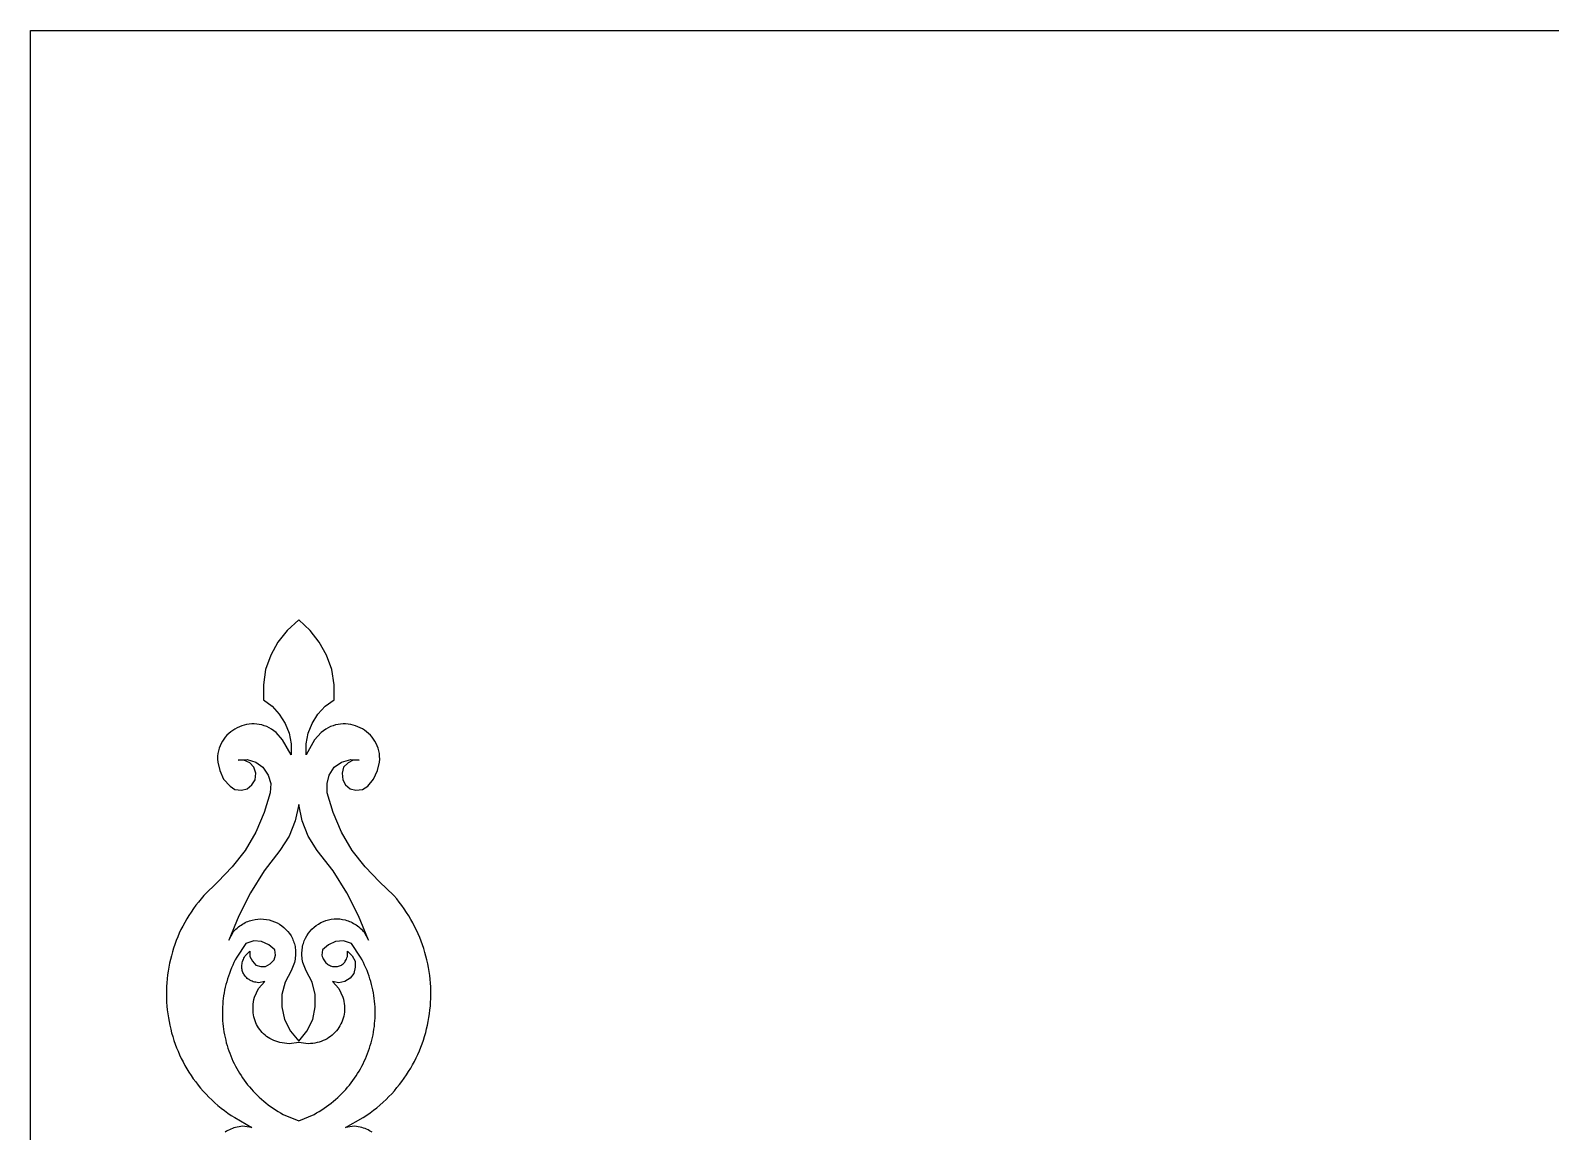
# Model space of a CAD drawing. Extents: x 1253 to 3196, y -152 to 898.
# Drawn here: x 2746.1 to 3001.3, y 493.5 to 678.4 of the extents above; entities that cross this region are included whole.
import ezdxf

# ---------------------------------------------------------------- set-up
doc = ezdxf.new("R2010")
doc.units = 0
doc.layers.add('LAYER_1', color=18, linetype='CONTINUOUS')

msp = doc.modelspace()

# ---------------------------------------------------------------- linework, layer by layer
at = {"layer": 'LAYER_1'}
for points in [[(2746.07, 678.37), (3196.07, 678.37), (3196.07, 328.44), (2746.07, 328.44)], [(2791.15, 508.68), (2792.47, 510.33), (2793.46, 512.31), (2793.9, 514.4), (2793.9, 516.49), (2793.35, 518.58), (2792.36, 520.45), (2791.81, 521.88), (2791.76, 522.17), (2791.71, 522.45), (2791.68, 522.73), (2791.66, 523), (2791.65, 523.28), (2791.65, 523.54), (2791.67, 523.81), (2791.69, 524.06), (2791.73, 524.32), (2791.77, 524.57), (2791.83, 524.81), (2791.89, 525.05), (2791.97, 525.28), (2792.05, 525.51), (2792.25, 525.95), (2792.47, 526.37), (2792.73, 526.77), (2793.02, 527.13), (2793.34, 527.48), (2793.68, 527.79), (2794.04, 528.08), (2794.43, 528.33), (2794.83, 528.56), (2795.25, 528.75), (2795.69, 528.91), (2796.13, 529.04), (2796.59, 529.13), (2797.05, 529.18), (2797.52, 529.2), (2797.99, 529.18), (2798.47, 529.11), (2798.94, 529.01), (2799.17, 528.94), (2799.41, 528.86), (2799.64, 528.78), (2799.87, 528.68), (2800.1, 528.57), (2800.33, 528.44), (2800.55, 528.31), (2800.78, 528.17), (2801, 528.01), (2801.21, 527.84), (2801.43, 527.66), (2801.64, 527.47), (2801.84, 527.26), (2802.04, 527.05), (2802.81, 525.62), (2801.16, 529.69), (2799.18, 533.54), (2796.87, 537.27), (2794.23, 540.68), (2792.69, 543.1), (2791.7, 545.63), (2791.15, 548.38), (2790.49, 545.63), (2789.5, 543.1), (2787.96, 540.68), (2785.33, 537.27), (2783.02, 533.54), (2781.04, 529.69), (2779.39, 525.62), (2780.16, 527.05), (2780.36, 527.26), (2780.57, 527.47), (2780.78, 527.66), (2781, 527.84), (2781.21, 528.01), (2781.44, 528.16), (2781.66, 528.31), (2781.89, 528.44), (2782.12, 528.56), (2782.36, 528.67), (2782.59, 528.77), (2782.83, 528.86), (2783.07, 528.93), (2783.3, 529), (2783.78, 529.1), (2784.27, 529.16), (2784.75, 529.18), (2785.22, 529.16), (2785.69, 529.1), (2786.15, 529.01), (2786.6, 528.88), (2787.04, 528.72), (2787.47, 528.52), (2787.87, 528.29), (2788.26, 528.03), (2788.62, 527.75), (2788.97, 527.43), (2789.28, 527.09), (2789.57, 526.72), (2789.83, 526.33), (2790.05, 525.91), (2790.15, 525.7), (2790.24, 525.47), (2790.32, 525.25), (2790.39, 525.01), (2790.45, 524.78), (2790.5, 524.53), (2790.54, 524.29), (2790.57, 524.04), (2790.59, 523.78), (2790.59, 523.52), (2790.59, 523.26), (2790.57, 522.99), (2790.54, 522.72), (2790.5, 522.44), (2790.45, 522.16), (2790.38, 521.88), (2789.83, 520.45), (2788.84, 518.58), (2788.29, 516.49), (2788.29, 514.4), (2788.73, 512.31), (2789.72, 510.33)], [(2791.15, 495.27), (2793.68, 496.36), (2794.12, 496.61), (2794.55, 496.86), (2794.97, 497.12), (2795.38, 497.39), (2795.79, 497.67), (2796.18, 497.96), (2796.57, 498.26), (2796.95, 498.56), (2797.31, 498.88), (2797.67, 499.2), (2798.02, 499.53), (2798.36, 499.87), (2798.7, 500.21), (2799.02, 500.57), (2799.33, 500.93), (2799.63, 501.29), (2799.93, 501.67), (2800.21, 502.05), (2800.49, 502.43), (2800.75, 502.83), (2801.01, 503.22), (2801.25, 503.63), (2801.49, 504.04), (2801.71, 504.45), (2801.92, 504.87), (2802.13, 505.29), (2802.32, 505.72), (2802.51, 506.15), (2802.68, 506.59), (2802.84, 507.03), (2802.99, 507.47), (2803.13, 507.92), (2803.26, 508.37), (2803.38, 508.82), (2803.49, 509.28), (2803.59, 509.74), (2803.67, 510.2), (2803.75, 510.66), (2803.81, 511.13), (2803.86, 511.6), (2803.9, 512.07), (2803.93, 512.54), (2803.95, 513.01), (2803.95, 513.48), (2803.95, 513.95), (2803.93, 514.42), (2803.9, 514.9), (2803.86, 515.37), (2803.8, 515.84), (2803.74, 516.31), (2803.66, 516.79), (2803.57, 517.26), (2803.47, 517.73), (2803.35, 518.19), (2803.22, 518.66), (2803.08, 519.13), (2802.93, 519.59), (2802.76, 520.05), (2802.58, 520.51), (2802.39, 520.96), (2802.18, 521.42), (2801.97, 521.87), (2801.74, 522.32), (2801.49, 522.76), (2799.95, 525.07), (2798.63, 525.51), (2797.31, 525.4), (2796.1, 524.85), (2795.11, 523.97), (2795, 523.09), (2795.06, 522.87), (2795.14, 522.67), (2795.22, 522.48), (2795.32, 522.3), (2795.43, 522.13), (2795.55, 521.98), (2795.68, 521.84), (2795.82, 521.71), (2795.96, 521.59), (2796.11, 521.49), (2796.27, 521.4), (2796.43, 521.33), (2796.6, 521.27), (2796.77, 521.22), (2796.94, 521.19), (2797.11, 521.17), (2797.28, 521.17), (2797.45, 521.17), (2797.62, 521.2), (2797.79, 521.24), (2797.96, 521.29), (2798.12, 521.36), (2798.27, 521.44), (2798.42, 521.54), (2798.56, 521.65), (2798.7, 521.78), (2798.83, 521.92), (2798.94, 522.08), (2799.05, 522.25), (2799.14, 522.44), (2799.22, 522.65), (2799.29, 522.87), (2799.29, 523.75), (2800.06, 522.98), (2800.61, 522.1), (2800.61, 521.11), (2800.39, 520.01), (2799.73, 519.24), (2798.85, 518.69), (2797.86, 518.47), (2796.76, 518.69), (2797.86, 517.48), (2798.52, 516.05), (2798.63, 515.69), (2798.71, 515.32), (2798.77, 514.96), (2798.81, 514.6), (2798.82, 514.24), (2798.81, 513.89), (2798.78, 513.54), (2798.74, 513.19), (2798.67, 512.85), (2798.58, 512.52), (2798.47, 512.19), (2798.34, 511.87), (2798.2, 511.56), (2798.04, 511.26), (2797.86, 510.96), (2797.66, 510.68), (2797.45, 510.41), (2797.23, 510.16), (2796.98, 509.91), (2796.73, 509.68), (2796.46, 509.46), (2796.17, 509.26), (2795.87, 509.08), (2795.56, 508.91), (2795.24, 508.75), (2794.91, 508.62), (2794.56, 508.51), (2794.21, 508.41), (2793.84, 508.34), (2793.47, 508.28), (2793.09, 508.25), (2792.69, 508.24), (2791.15, 508.46), (2789.5, 508.24), (2789.1, 508.27), (2788.7, 508.31), (2788.32, 508.37), (2787.95, 508.45), (2787.59, 508.55), (2787.25, 508.66), (2786.91, 508.79), (2786.6, 508.94), (2786.29, 509.1), (2786, 509.28), (2785.72, 509.47), (2785.46, 509.67), (2785.21, 509.89), (2784.98, 510.12), (2784.76, 510.37), (2784.56, 510.62), (2784.37, 510.89), (2784.2, 511.17), (2784.05, 511.46), (2783.91, 511.76), (2783.79, 512.08), (2783.69, 512.4), (2783.6, 512.73), (2783.53, 513.07), (2783.49, 513.42), (2783.45, 513.77), (2783.44, 514.14), (2783.45, 514.51), (2783.48, 514.88), (2783.52, 515.27), (2783.59, 515.66), (2783.68, 516.05), (2784.34, 517.48), (2785.44, 518.69), (2784.34, 518.47), (2784.11, 518.5), (2783.89, 518.54), (2783.68, 518.59), (2783.48, 518.65), (2783.29, 518.72), (2783.11, 518.8), (2782.93, 518.89), (2782.77, 518.99), (2782.62, 519.09), (2782.47, 519.21), (2782.34, 519.33), (2782.21, 519.46), (2782.1, 519.6), (2781.99, 519.74), (2781.9, 519.89), (2781.82, 520.04), (2781.75, 520.2), (2781.69, 520.37), (2781.64, 520.54), (2781.6, 520.71), (2781.58, 520.89), (2781.56, 521.07), (2781.56, 521.25), (2781.57, 521.44), (2781.6, 521.63), (2781.63, 521.82), (2781.68, 522.01), (2781.75, 522.2), (2781.82, 522.4), (2781.91, 522.59), (2782.02, 522.78), (2782.14, 522.98), (2782.91, 523.75), (2782.91, 522.87), (2783.35, 522.1), (2783.9, 521.44), (2784.77, 521.22), (2785.55, 521.22), (2786.31, 521.66), (2786.97, 522.32), (2787.19, 523.09), (2787.08, 523.97), (2786.09, 524.85), (2784.88, 525.4), (2783.57, 525.51), (2782.25, 525.07), (2780.71, 522.76), (2780.47, 522.31), (2780.24, 521.86), (2780.03, 521.41), (2779.83, 520.95), (2779.65, 520.5), (2779.47, 520.04), (2779.31, 519.57), (2779.16, 519.11), (2779.02, 518.64), (2778.9, 518.18), (2778.78, 517.71), (2778.68, 517.24), (2778.59, 516.77), (2778.51, 516.3), (2778.45, 515.83), (2778.39, 515.36), (2778.35, 514.89), (2778.32, 514.41), (2778.3, 513.94), (2778.3, 513.47), (2778.3, 513), (2778.32, 512.54), (2778.34, 512.07), (2778.38, 511.6), (2778.43, 511.14), (2778.49, 510.67), (2778.56, 510.21), (2778.65, 509.75), (2778.74, 509.3), (2778.85, 508.84), (2778.96, 508.39), (2779.09, 507.95), (2779.23, 507.5), (2779.37, 507.06), (2779.53, 506.62), (2779.7, 506.19), (2779.88, 505.76), (2780.07, 505.33), (2780.27, 504.91), (2780.49, 504.49), (2780.71, 504.08), (2780.94, 503.67), (2781.18, 503.27), (2781.43, 502.87), (2781.7, 502.48), (2781.97, 502.1), (2782.25, 501.72), (2782.54, 501.34), (2782.84, 500.98), (2783.16, 500.61), (2783.48, 500.26), (2783.81, 499.91), (2784.15, 499.57), (2784.5, 499.24), (2784.86, 498.92), (2785.23, 498.6), (2785.61, 498.29), (2786, 497.99), (2786.39, 497.7), (2786.8, 497.41), (2787.21, 497.14), (2787.64, 496.87), (2788.07, 496.61), (2788.51, 496.36)]]:
    msp.add_lwpolyline(points, close=True, dxfattribs=at)
msp.add_lwpolyline([(2803.45, 493.36), (2803.23, 493.5), (2803, 493.63), (2802.76, 493.76), (2802.51, 493.87), (2802.25, 493.98), (2801.98, 494.07), (2801.71, 494.16), (2801.42, 494.23), (2801.12, 494.3), (2800.82, 494.35), (2800.5, 494.39), (2798.96, 494.17), (2801.93, 495.82), (2802.53, 496.21), (2803.1, 496.63), (2803.67, 497.05), (2804.22, 497.49), (2804.75, 497.94), (2805.27, 498.4), (2805.77, 498.87), (2806.25, 499.35), (2806.72, 499.84), (2807.18, 500.34), (2807.61, 500.86), (2808.04, 501.38), (2808.44, 501.91), (2808.83, 502.45), (2809.21, 502.99), (2809.56, 503.55), (2809.91, 504.11), (2810.23, 504.68), (2810.54, 505.26), (2810.83, 505.84), (2811.11, 506.43), (2811.37, 507.03), (2811.62, 507.63), (2811.84, 508.24), (2812.06, 508.85), (2812.25, 509.47), (2812.43, 510.09), (2812.59, 510.72), (2812.74, 511.35), (2812.87, 511.98), (2812.98, 512.62), (2813.08, 513.26), (2813.15, 513.9), (2813.22, 514.54), (2813.26, 515.18), (2813.29, 515.83), (2813.3, 516.48), (2813.3, 517.12), (2813.27, 517.77), (2813.24, 518.42), (2813.18, 519.07), (2813.11, 519.71), (2813.02, 520.36), (2812.91, 521.01), (2812.78, 521.65), (2812.64, 522.29), (2812.48, 522.93), (2812.31, 523.56), (2812.11, 524.2), (2811.9, 524.83), (2811.67, 525.45), (2811.43, 526.07), (2811.16, 526.69), (2810.88, 527.3), (2810.58, 527.91), (2810.27, 528.51), (2809.93, 529.11), (2809.58, 529.7), (2809.21, 530.28), (2808.83, 530.86), (2808.42, 531.43), (2808, 531.99), (2807.56, 532.55), (2807.1, 533.1), (2804.68, 535.41), (2802.26, 537.93), (2800.06, 540.68), (2798.3, 543.76), (2796.87, 547.06), (2795.88, 550.36), (2795.88, 551.9), (2796.21, 553.33), (2797.09, 554.65), (2798.3, 555.53), (2799.84, 555.97), (2801.27, 555.86), (2800.28, 555.86), (2799.4, 555.42), (2798.63, 554.65), (2798.41, 553.66), (2798.52, 552.56), (2798.96, 551.68), (2799.73, 551.02), (2800.72, 550.8), (2801.82, 550.91), (2802.7, 551.46), (2803.69, 552.67), (2804.35, 554.1), (2804.68, 555.53), (2804.71, 556.02), (2804.7, 556.5), (2804.65, 556.96), (2804.56, 557.41), (2804.45, 557.84), (2804.3, 558.25), (2804.12, 558.65), (2803.91, 559.03), (2803.68, 559.39), (2803.42, 559.72), (2803.14, 560.04), (2802.83, 560.34), (2802.51, 560.61), (2802.17, 560.86), (2801.81, 561.08), (2801.44, 561.29), (2801.05, 561.46), (2800.66, 561.61), (2800.25, 561.73), (2799.84, 561.82), (2799.42, 561.89), (2798.99, 561.92), (2798.57, 561.93), (2798.14, 561.9), (2797.71, 561.84), (2797.29, 561.75), (2796.87, 561.63), (2796.45, 561.47), (2796.05, 561.28), (2795.65, 561.05), (2795.26, 560.78), (2794.89, 560.48), (2793.79, 559.27), (2792.36, 556.74), (2792.36, 558.61), (2792.69, 560.37), (2793.35, 562.02), (2794.34, 563.56), (2795.55, 564.88), (2797.09, 565.98), (2797.09, 568.51), (2796.65, 571.04), (2795.77, 573.45), (2794.56, 575.65), (2793.02, 577.63), (2791.15, 579.39), (2789.17, 577.63), (2787.63, 575.65), (2786.43, 573.45), (2785.55, 571.04), (2785.22, 568.51), (2785.22, 565.98), (2786.64, 564.88), (2787.85, 563.56), (2788.84, 562.02), (2789.5, 560.37), (2789.83, 558.61), (2789.83, 556.74), (2788.4, 559.27), (2787.3, 560.48), (2786.93, 560.78), (2786.55, 561.05), (2786.16, 561.28), (2785.75, 561.47), (2785.34, 561.63), (2784.92, 561.75), (2784.5, 561.84), (2784.07, 561.9), (2783.64, 561.93), (2783.22, 561.92), (2782.79, 561.88), (2782.37, 561.82), (2781.96, 561.72), (2781.55, 561.6), (2781.16, 561.45), (2780.77, 561.27), (2780.4, 561.07), (2780.04, 560.84), (2779.7, 560.59), (2779.37, 560.32), (2779.07, 560.02), (2778.78, 559.71), (2778.52, 559.37), (2778.29, 559.01), (2778.08, 558.63), (2777.9, 558.24), (2777.75, 557.83), (2777.63, 557.4), (2777.55, 556.95), (2777.5, 556.49), (2777.49, 556.02), (2777.52, 555.53), (2777.85, 554.1), (2778.51, 552.67), (2779.61, 551.46), (2780.38, 550.91), (2781.48, 550.8), (2782.47, 551.02), (2783.24, 551.68), (2783.78, 552.56), (2783.9, 553.66), (2783.57, 554.65), (2782.91, 555.42), (2781.92, 555.86), (2780.93, 555.86), (2782.47, 555.97), (2783.9, 555.53), (2785.1, 554.65), (2785.98, 553.33), (2786.43, 551.9), (2786.31, 550.36), (2785.33, 547.06), (2783.9, 543.76), (2782.14, 540.68), (2779.94, 537.93), (2777.52, 535.41), (2775.21, 533.1), (2774.74, 532.56), (2774.29, 532.02), (2773.86, 531.47), (2773.45, 530.91), (2773.05, 530.34), (2772.68, 529.76), (2772.32, 529.18), (2771.98, 528.59), (2771.66, 527.99), (2771.35, 527.39), (2771.07, 526.78), (2770.8, 526.16), (2770.55, 525.54), (2770.32, 524.91), (2770.1, 524.28), (2769.9, 523.65), (2769.73, 523.01), (2769.56, 522.37), (2769.42, 521.73), (2769.29, 521.08), (2769.18, 520.43), (2769.09, 519.78), (2769.02, 519.13), (2768.96, 518.47), (2768.92, 517.82), (2768.9, 517.16), (2768.9, 516.51), (2768.91, 515.85), (2768.94, 515.2), (2768.98, 514.55), (2769.05, 513.9), (2769.13, 513.25), (2769.23, 512.6), (2769.34, 511.96), (2769.47, 511.32), (2769.62, 510.68), (2769.78, 510.05), (2769.96, 509.42), (2770.16, 508.8), (2770.38, 508.18), (2770.61, 507.57), (2770.86, 506.96), (2771.12, 506.36), (2771.4, 505.76), (2771.7, 505.17), (2772.01, 504.59), (2772.34, 504.02), (2772.68, 503.45), (2773.05, 502.9), (2773.42, 502.35), (2773.82, 501.81), (2774.23, 501.28), (2774.65, 500.76), (2775.09, 500.25), (2775.55, 499.75), (2776.03, 499.27), (2776.51, 498.79), (2777.02, 498.33), (2777.54, 497.88), (2778.08, 497.44), (2778.63, 497.01), (2779.2, 496.6), (2779.78, 496.2), (2780.38, 495.82), (2783.24, 494.17), (2781.7, 494.39), (2781.39, 494.35), (2781.09, 494.3), (2780.79, 494.25), (2780.51, 494.18), (2780.24, 494.09), (2779.97, 494), (2779.72, 493.9), (2779.47, 493.79), (2779.24, 493.67), (2779.01, 493.54), (2778.79, 493.4)], dxfattribs=at)

doc.saveas('drawing.dxf')
